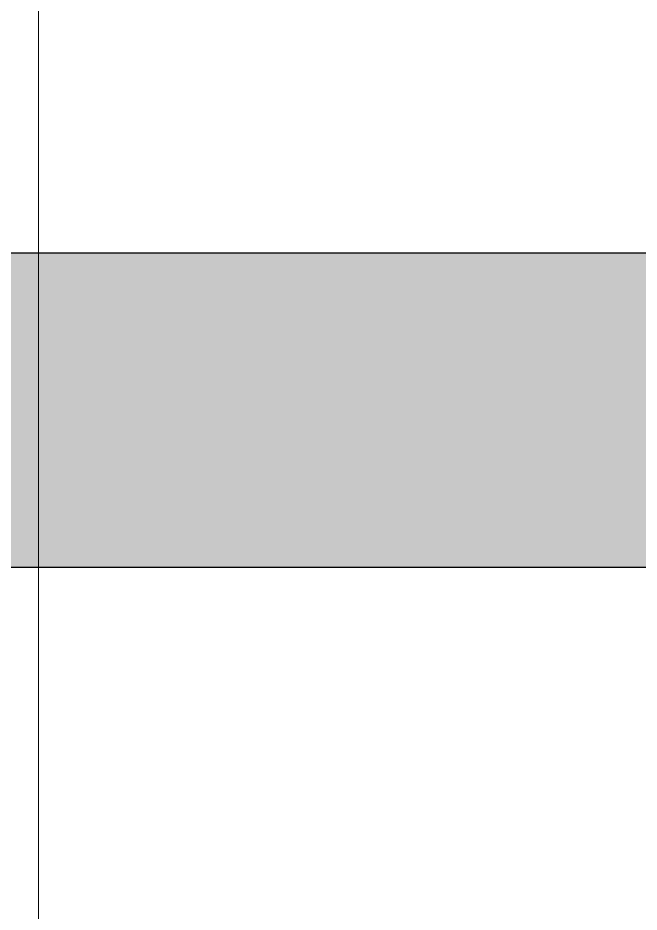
# Model space of a CAD drawing. Header units: inches. Extents: x -1176 to 1474, y -2632 to 978.
# Drawn here: x -264 to -224.5, y 521.8 to 578.6 of the extents above; entities that cross this region are included whole.
import ezdxf

# ---------------------------------------------------------------- set-up
doc = ezdxf.new("R2010")
doc.units = ezdxf.units.IN
doc.header["$MEASUREMENT"] = 0
for name, color, linetype, lineweight in [('A-WALL', 113, 'Continuous', 18), ('A-WALL-PATT', 111, 'Continuous', 18), ('G-ANNO-SYMB', 111, 'Continuous', 9)]:
    doc.layers.add(name, color=color, linetype=linetype, lineweight=lineweight)

msp = doc.modelspace()

# ---------------------------------------------------------------- hatches: boundary and pattern name
at = {"layer": 'A-WALL-PATT'}
h = msp.add_hatch(color=250, dxfattribs=at)
h.paths.add_polyline_path([(-22.281, 543.684), (-22.281, 563.684), (-53.535, 563.684), (-53.535, 543.684), (-32.362, 543.684)], flags=0)
h.paths.add_polyline_path([(-590.071, 543.684), (-513.709, 543.684), (-513.709, 563.684), (-590.071, 563.684), (-590.071, 556.355)], flags=0)
h.paths.add_polyline_path([(-351.196, 543.684), (-309.043, 543.684), (-309.043, 563.684), (-377.558, 563.684), (-377.558, 543.684), (-351.696, 543.684)], flags=0)
h.paths.add_polyline_path([(-98.528, 543.684), (-97.765, 543.684), (-97.765, 563.684), (-152.067, 563.684), (-152.067, 543.684), (-99.028, 543.684)], flags=0)
h.paths.add_polyline_path([(-476.709, 543.684), (-421.788, 543.684), (-421.788, 563.684), (-476.709, 563.684)], flags=0)
h.paths.add_polyline_path([(-196.298, 543.684), (-196.298, 563.684), (-264.813, 563.684), (-264.813, 543.684), (-237.957, 543.684)], flags=0)

# ---------------------------------------------------------------- linework, layer by layer
at = {"layer": 'A-WALL', "color": 8, "lineweight": 30}
for p, q in [((-264.813, 563.684), (-196.298, 563.684)), ((-264.813, 543.684), (-196.298, 543.684))]:
    msp.add_line(p, q, dxfattribs=at)
at = {"layer": 'G-ANNO-SYMB'}
msp.add_line((-262.691, 592.334), (-262.691, 31.875), dxfattribs=at)

doc.saveas('drawing.dxf')
